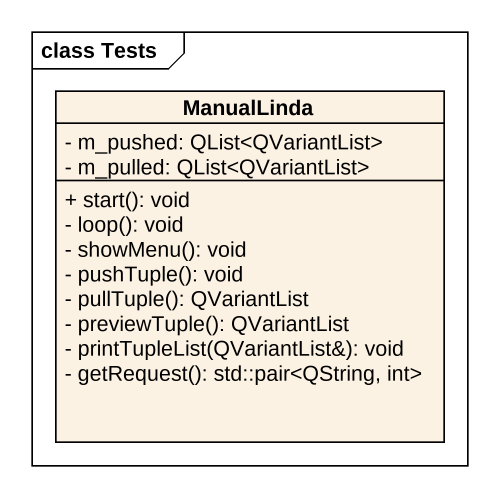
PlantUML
@startuml
mainframe class Tests
hide circle
hide empty members
skinparam classAttributeIconSize 0
class ManualLinda {
  - m_pushed: QList<QVariantList>
  - m_pulled: QList<QVariantList>
  + start(): void
  - loop(): void
  - showMenu(): void
  - pushTuple(): void
  - pullTuple(): QVariantList
  - previewTuple(): QVariantList
  - printTupleList(QVariantList&): void
  - getRequest(): std::pair<QString, int>
}
@enduml
